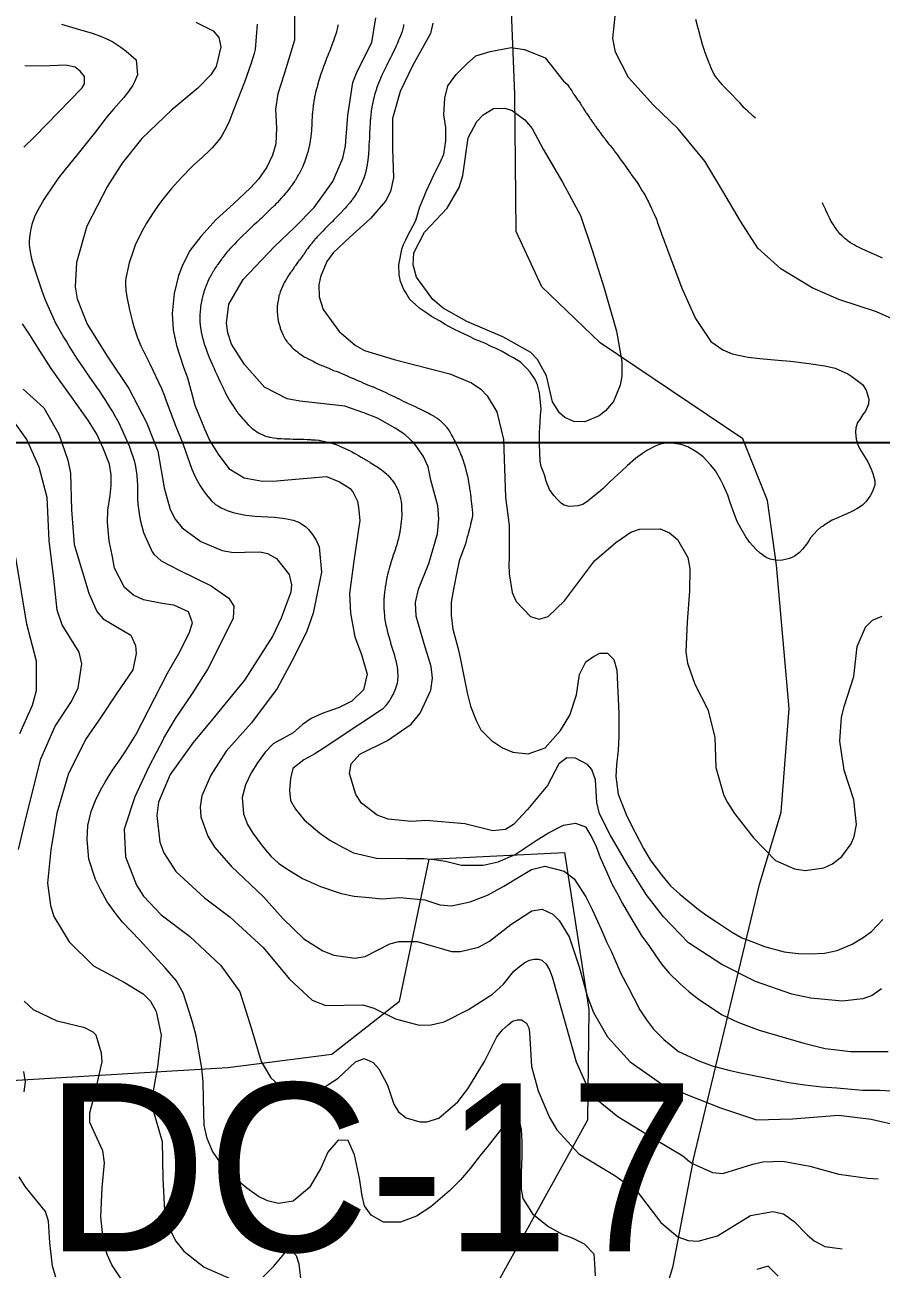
# Model space of a CAD drawing. Header units: metres. Extents: x 548946 to 557077, y 1838800 to 1845419.
# Drawn here: x 556392 to 556749, y 1840656 to 1841174 of the extents above; entities that cross this region are included whole.
import ezdxf
from ezdxf.enums import TextEntityAlignment as Align

# ---------------------------------------------------------------- set-up
doc = ezdxf.new("R2010")
doc.units = ezdxf.units.M
doc.header["$LTSCALE"] = 28
for name, color, linetype, lineweight in [('1', 7, 'Continuous', 13), ('10', 7, 'Continuous', 13), ('2', 7, 'Continuous', 13), ('44', 7, 'Continuous', 13), ('60', 7, 'Continuous', 25)]:
    doc.layers.add(name, color=color, linetype=linetype, lineweight=lineweight)
doc.layers.add('61', color=7, linetype='Continuous')

msp = doc.modelspace()

# ---------------------------------------------------------------- linework, layer by layer
at = {"layer": '1'}
for points in [[(556504.44, 1841178.69), (556504.44, 1841172.21), (556504.44, 1841167.45), (556499.97, 1841152.82), (556497.5, 1841145.08), (556496.54, 1841138.67), (556496.89, 1841130.75), (556496.63, 1841124.28), (556495.29, 1841119.63), (556492.89, 1841114.56), (556489.35, 1841109.62), (556486.06, 1841105.97), (556478.98, 1841099.3), (556471.74, 1841092.75), (556465.4, 1841085.75), (556461, 1841080), (556457.88, 1841073.99), (556456.11, 1841069.43), (556454.31, 1841061.92), (556453.45, 1841053.7), (556453.93, 1841046.91), (556455.35, 1841040.39), (556458.05, 1841031.67), (556459.8, 1841026.87), (556461.66, 1841020.27), (556462.98, 1841015.55), (556466.96, 1841005.6), (556469.14, 1841000.71), (556472.69, 1840995.04), (556477.1, 1840989.19), (556483.49, 1840985.29), (556491.08, 1840983.92), (556497.08, 1840984.02), (556501.63, 1840984.48), (556517.75, 1840985.77), (556523.09, 1840983.54), (556527.53, 1840980.87), (556528.86, 1840979.09), (556530.64, 1840975.52), (556531.09, 1840972.85), (556531.53, 1840967.5), (556531.09, 1840963.93), (556528.91, 1840949.53), (556527.34, 1840937.16), (556527.72, 1840928.96), (556529.47, 1840918.99), (556532.25, 1840911.67), (556534.6, 1840903.46), (556533.09, 1840896.97), (556528.26, 1840892.27), (556523.02, 1840889.62), (556515.94, 1840887.15), (556511.34, 1840885), (556507.75, 1840882.56), (556503.87, 1840879.11), (556495.51, 1840874.44), (556492.19, 1840871.06), (556489.01, 1840866.59), (556486.34, 1840862.46), (556483.94, 1840857.39), (556482.67, 1840852.19), (556483.15, 1840845.4), (556484.87, 1840840.88), (556487.03, 1840837.25), (556490.93, 1840832.04), (556494.58, 1840827.77), (556497.76, 1840824.84), (556501.15, 1840822.5)], [(556512.59, 1841097.75), (556520.38, 1841108.56), (556524.5, 1841118.35), (556525.66, 1841123.52), (556526.65, 1841136.09), (556528.75, 1841149.79), (556530.52, 1841154.36), (556536.59, 1841166.48), (556538.2, 1841176.72)], [(556785.85, 1841033.52), (556781.2, 1841033.48), (556771.56, 1841035.32), (556769.19, 1841036.62), (556759.82, 1841047), (556755.89, 1841050.12), (556746.64, 1841054.4), (556730.9, 1841059.55), (556719.89, 1841064.28), (556706.83, 1841072.26), (556697.22, 1841080.8), (556690.09, 1841092.14), (556682.63, 1841104.58), (556675.25, 1841117.13), (556664.03, 1841130.6), (556653.87, 1841140.4), (556643.48, 1841151.88), (556638.05, 1841162.46), (556636.94, 1841168.16), (556638.22, 1841181.48)], [(556407.48, 1841174.09), (556412.95, 1841172.44), (556420.19, 1841170.3), (556423.71, 1841169.05), (556427.09, 1841167.56), (556428.73, 1841166.7), (556432.12, 1841164.53), (556434.29, 1841162.9), (556438.44, 1841159.28), (556439.01, 1841153), (556437.87, 1841150.14), (556437.13, 1841148.74), (556435.37, 1841146.09), (556433.34, 1841143.61), (556429, 1841138.79), (556426.41, 1841135.67), (556421.51, 1841129.27), (556413.85, 1841119.59), (556408.99, 1841113.65), (556406.63, 1841110.63), (556404.35, 1841107.53), (556400.03, 1841101.16), (556396.76, 1841095.14), (556396.24, 1841093.92), (556395.1, 1841090.65), (556394.67, 1841088.97), (556394.2, 1841086.41), (556393.99, 1841083.83), (556393.99, 1841082.55), (556394.08, 1841081.2), (556394.48, 1841078.52)], [(556488.92, 1841174.1), (556488.07, 1841163.56), (556487.64, 1841161.9), (556486.42, 1841157.88), (556483.55, 1841149.97), (556479.06, 1841138.26), (556477.15, 1841133.53), (556476.1, 1841131.22), (556474.28, 1841127.91), (556473.55, 1841126.8), (556471.96, 1841124.66), (556470.19, 1841122.63), (556468.92, 1841121.34), (556466.18, 1841118.89), (556462.43, 1841115.38), (556461.3, 1841114.29), (556457.6, 1841110.53), (556455.8, 1841108.6), (556453.19, 1841105.63), (556449.63, 1841101.25), (556447.94, 1841098.99), (556445.51, 1841095.52), (556442.78, 1841091.2), (556441.51, 1841088.99), (556439.75, 1841085.6), (556438.15, 1841082.07), (556437.2, 1841079.67), (556435.53, 1841074.76), (556434.23, 1841068.34), (556434.11, 1841067.21), (556434.05, 1841065.87), (556434.17, 1841063.2), (556434.56, 1841060.53), (556435.73, 1841055.21), (556436.95, 1841050.16)], [(556463.35, 1841174.93), (556470.54, 1841171.32), (556472.88, 1841168.5)], [(556562.03, 1841174.51), (556560.97, 1841170.28), (556553.54, 1841156.71), (556548.38, 1841146.1), (556545.13, 1841134.77), (556545.13, 1841122.19), (556545.59, 1841110.13), (556544.4, 1841104.49), (556542.27, 1841100.39), (556535.98, 1841093.16), (556527.24, 1841085.3), (556520.55, 1841078.95), (556517.81, 1841075.24), (556515.19, 1841068.96), (556514.6, 1841065.6), (556514.73, 1841060.57), (556516.36, 1841055.31), (556522.93, 1841046.15), (556529.7, 1841040.46), (556533.48, 1841038.32), (556545.86, 1841034.52), (556569.07, 1841028.56), (556578.03, 1841024.83), (556581.95, 1841022.1), (556584.62, 1841019.34), (556588.6, 1841012.72), (556591.41, 1841001.27), (556592.27, 1840977.13), (556593.73, 1840965.42), (556593.71, 1840951.98), (556593.6, 1840949.2), (556593.75, 1840945.22), (556595.06, 1840937.46), (556596.7, 1840933.71), (556602.65, 1840927.5), (556606.25, 1840926.4), (556610.04, 1840927.49), (556616.77, 1840933.99), (556629.22, 1840950.69), (556638.11, 1840958.35), (556644.45, 1840962.57), (556647.95, 1840963.94), (556656.55, 1840964), (556660.54, 1840962.37), (556663.88, 1840959.63), (556668.1, 1840952.04), (556668.96, 1840947.44), (556668.82, 1840938.04), (556667.84, 1840925.33), (556667.31, 1840912.78), (556668.01, 1840908.15), (556671.1, 1840899.28), (556676.5, 1840888.76), (556679.35, 1840877.32), (556679.71, 1840864.6), (556683.14, 1840853.06), (556684.69, 1840850.02)], [(556549.84, 1841173.99), (556549.78, 1841173.67), (556549.72, 1841173.35), (556549.48, 1841172.22), (556549.18, 1841171.08), (556549.08, 1841170.76), (556548.97, 1841170.43), (556548.51, 1841169.24), (556548.01, 1841168.04), (556547.88, 1841167.71), (556547.74, 1841167.39), (556547.25, 1841166.21), (556546.75, 1841165.04), (556546.6, 1841164.71), (556546.44, 1841164.37), (556545.84, 1841163.15), (556545.23, 1841161.92), (556545.06, 1841161.59), (556544.89, 1841161.25), (556544.3, 1841160.05), (556543.72, 1841158.87), (556543.56, 1841158.55), (556543.4, 1841158.23), (556542.82, 1841157.08), (556542.25, 1841155.95), (556542.1, 1841155.64), (556541.95, 1841155.34), (556541.41, 1841154.25), (556540.91, 1841153.18), (556540.77, 1841152.88), (556540.64, 1841152.59), (556540.17, 1841151.54), (556539.72, 1841150.49), (556539.6, 1841150.19), (556539.48, 1841149.89), (556539.07, 1841148.79), (556538.68, 1841147.68), (556538.57, 1841147.36), (556538.47, 1841147.05), (556538.11, 1841145.91), (556537.77, 1841144.75), (556537.68, 1841144.42), (556537.59, 1841144.09), (556537.29, 1841142.87), (556537.02, 1841141.64), (556536.95, 1841141.31), (556536.88, 1841140.97), (556536.64, 1841139.75), (556536.42, 1841138.49), (556536.37, 1841138.12), (556536.32, 1841137.75), (556536.16, 1841136.36), (556536.02, 1841134.93), (556535.99, 1841134.53), (556535.96, 1841134.14), (556535.84, 1841132.73), (556535.75, 1841131.3), (556535.73, 1841130.9), (556535.71, 1841130.48), (556535.66, 1841128.96), (556535.61, 1841127.44), (556535.59, 1841127.03), (556535.57, 1841126.63), (556535.49, 1841125.23), (556535.41, 1841123.89), (556535.39, 1841123.52), (556535.37, 1841123.16), (556535.32, 1841121.86), (556535.27, 1841120.6), (556535.24, 1841120.26), (556535.21, 1841119.92), (556535.09, 1841118.7), (556534.93, 1841117.5), (556534.88, 1841117.16), (556534.84, 1841116.82), (556534.66, 1841115.58), (556534.43, 1841114.31), (556534.36, 1841113.94), (556534.27, 1841113.57), (556533.91, 1841112.19), (556533.48, 1841110.79), (556533.35, 1841110.41)], [(556683.66, 1841147.64), (556682.85, 1841148.48), (556682.62, 1841148.72), (556682.4, 1841148.97), (556681.59, 1841149.9), (556680.83, 1841150.83), (556680.62, 1841151.08), (556680.43, 1841151.33), (556679.75, 1841152.19), (556679.09, 1841153.21), (556678.9, 1841153.56), (556678.7, 1841153.94), (556677.97, 1841155.54), (556677.23, 1841157.32), (556677.03, 1841157.81), (556676.83, 1841158.3), (556676.12, 1841160.04), (556675.41, 1841161.94), (556675.22, 1841162.53), (556675.02, 1841163.15), (556674.29, 1841165.59), (556673.53, 1841168.3), (556673.31, 1841169.08), (556673.09, 1841169.88), (556672.25, 1841172.9), (556671.41, 1841176.01)], [(556472.88, 1841168.5), (556473.77, 1841164.71), (556471.75, 1841156.45), (556469.62, 1841153.03), (556464.22, 1841147.41), (556453.39, 1841138.39), (556440.85, 1841126.52), (556432.71, 1841116.22), (556426.58, 1841106.6), (556418.03, 1841089.95), (556413.6, 1841074.83), (556413.16, 1841064.74), (556413.92, 1841059.77), (556418.13, 1841049.15), (556426.65, 1841035.47), (556435.38, 1841022.37), (556442.84, 1841008.27), (556447.51, 1840996.31), (556450.22, 1840981.15), (556452.65, 1840972.12), (556454.75, 1840968.06), (556457.7, 1840964.44), (556465.35, 1840958.7), (556474.24, 1840954.95), (556478.95, 1840954.22), (556483.74, 1840954.33), (556490.08, 1840954.37), (556493.13, 1840953.72), (556496.9, 1840951.69), (556502.22, 1840945.06), (556503.13, 1840940.74), (556502.84, 1840937.69), (556500.33, 1840930.94), (556498.82, 1840926.8), (556495.44, 1840919.46), (556483.6, 1840901.03), (556470.39, 1840884.88), (556462.18, 1840875.11), (556452.63, 1840861.68), (556447.85, 1840850.27), (556447.06, 1840844.72), (556448.39, 1840833.56), (556450.06, 1840829.18), (556455.05, 1840821.29), (556466.98, 1840810.42), (556477.57, 1840802.32), (556491.41, 1840789.75), (556502.26, 1840776.5), (556511.78, 1840767.81), (556517.41, 1840765.64), (556532.91, 1840765.88), (556537.49, 1840764.49), (556546.42, 1840759.98), (556556.3, 1840757.35), (556561.3, 1840757.47), (556566.68, 1840758.83), (556576.82, 1840763.87), (556586.8, 1840770.31), (556591.36, 1840774.47), (556595.68, 1840779.85), (556598.05, 1840781.83), (556600.22, 1840783.42), (556602.2, 1840784.41), (556604.17, 1840784.8), (556605.95, 1840784.8), (556607.33, 1840784.41), (556609.11, 1840782.82), (556610.49, 1840780.45), (556611.68, 1840777.48), (556617.27, 1840757.35), (556621.67, 1840742.13), (556626.66, 1840730.9), (556630.14, 1840726.53), (556638.96, 1840719.31), (556654.38, 1840709.9), (556666.07, 1840702.97), (556668.85, 1840700.67), (556670.31, 1840699.72), (556678.41, 1840696.11), (556682.67, 1840695.64), (556695.21, 1840699.5), (556699.3, 1840700.45), (556707.62, 1840700.77), (556718.85, 1840698.73), (556730.92, 1840695.38), (556743.06, 1840693.65), (556747.35, 1840693.37)], [(556561.42, 1841052.44), (556559.43, 1841053.79), (556556.59, 1841055.8), (556554.76, 1841057.37), (556552.38, 1841059.53), (556550.75, 1841062.46), (556549.94, 1841063.59), (556548.53, 1841067.02), (556547.97, 1841069.8), (556547.79, 1841073.97), (556548.38, 1841076.72), (556549.03, 1841080.42), (556549.72, 1841082.42), (556550.81, 1841084.28), (556551.3, 1841085.58), (556554.89, 1841092.37), (556556.62, 1841098.04), (556558.03, 1841101.71), (556559.25, 1841104.4), (556561.13, 1841108.67), (556562.36, 1841111.36), (556564.3, 1841115.17), (556565.41, 1841117.53), (556566.58, 1841119.98), (556567.38, 1841125.53), (556567.38, 1841131.15), (556566.51, 1841136.33), (556566.95, 1841143.25), (556568.24, 1841148.44), (556571.69, 1841153.19), (556576, 1841157.52), (556579.88, 1841160.97), (556585.91, 1841162.7), (556594.53, 1841164.43), (556600.14, 1841163.57), (556608.76, 1841160.11), (556616.48, 1841150.26), (556616.94, 1841149.97), (556618.05, 1841148.94), (556618.75, 1841147.9), (556618.94, 1841147.62), (556619.12, 1841147.33), (556619.77, 1841146.29), (556620.43, 1841145.26), (556620.62, 1841144.98), (556620.81, 1841144.69), (556621.53, 1841143.67), (556622.25, 1841142.67), (556622.44, 1841142.4), (556622.62, 1841142.13), (556623.25, 1841141.17), (556623.86, 1841140.21), (556624.03, 1841139.94), (556624.21, 1841139.66), (556624.84, 1841138.66), (556625.5, 1841137.64), (556625.69, 1841137.36), (556625.88, 1841137.08), (556626.59, 1841136.06), (556627.32, 1841135.03), (556627.53, 1841134.73), (556627.73, 1841134.43), (556628.48, 1841133.32), (556629.23, 1841132.21), (556629.44, 1841131.91)], [(556696.23, 1841134.93), (556696.22, 1841134.94), (556695.34, 1841135.77), (556694.46, 1841136.62), (556694.21, 1841136.85), (556693.96, 1841137.08), (556693.04, 1841137.91), (556692.11, 1841138.78), (556691.85, 1841139.04), (556691.6, 1841139.3), (556690.67, 1841140.31), (556689.75, 1841141.34), (556689.5, 1841141.61), (556689.25, 1841141.88), (556688.36, 1841142.79), (556687.45, 1841143.71), (556687.2, 1841143.98), (556686.93, 1841144.25), (556685.96, 1841145.27), (556685.01, 1841146.27), (556684.76, 1841146.53), (556684.51, 1841146.79), (556683.66, 1841147.64)], [(556629.44, 1841131.91), (556629.65, 1841131.61), (556630.41, 1841130.58), (556631.17, 1841129.57), (556631.39, 1841129.29), (556631.61, 1841129), (556632.39, 1841127.95), (556633.18, 1841126.9), (556633.4, 1841126.61), (556633.61, 1841126.33), (556634.38, 1841125.33), (556635.16, 1841124.33), (556635.39, 1841124.05), (556635.61, 1841123.77), (556636.45, 1841122.74), (556637.31, 1841121.65), (556637.55, 1841121.34), (556637.79, 1841121.01), (556638.64, 1841119.8), (556639.52, 1841118.56), (556639.77, 1841118.21), (556640.02, 1841117.87), (556640.96, 1841116.64), (556641.91, 1841115.37), (556642.18, 1841115.01), (556642.44, 1841114.64), (556643.39, 1841113.24), (556644.34, 1841111.84), (556644.6, 1841111.47), (556644.86, 1841111.1), (556645.8, 1841109.85), (556646.73, 1841108.58), (556646.98, 1841108.21), (556647.24, 1841107.83), (556648.15, 1841106.39), (556649.03, 1841104.91), (556649.27, 1841104.51), (556649.51, 1841104.12), (556650.35, 1841102.72), (556651.15, 1841101.3), (556651.37, 1841100.89), (556651.58, 1841100.47), (556652.32, 1841098.89), (556653.04, 1841097.31), (556653.23, 1841096.88), (556653.43, 1841096.46), (556654.11, 1841094.99), (556654.89, 1841093.17), (556655.15, 1841092.52), (556655.42, 1841091.81), (556656.52, 1841088.74), (556657.73, 1841085.31), (556658.07, 1841084.37), (556658.41, 1841083.45), (556659.66, 1841080.15), (556665.66, 1841064.14), (556671.26, 1841051.61), (556677.7, 1841041.96)], [(556533.35, 1841110.41), (556533.22, 1841110.03), (556532.7, 1841108.68), (556532.14, 1841107.35), (556531.97, 1841106.99), (556531.79, 1841106.63), (556531.13, 1841105.33), (556530.44, 1841104.08), (556530.24, 1841103.76), (556530.04, 1841103.44), (556529.32, 1841102.34), (556528.59, 1841101.31), (556528.38, 1841101.04), (556528.18, 1841100.76), (556527.42, 1841099.79), (556526.65, 1841098.85), (556526.44, 1841098.6), (556526.23, 1841098.35), (556525.45, 1841097.48), (556524.65, 1841096.61), (556524.42, 1841096.37), (556524.19, 1841096.12), (556523.3, 1841095.21), (556522.39, 1841094.28), (556522.14, 1841094.02), (556521.88, 1841093.76), (556520.96, 1841092.82), (556520.02, 1841091.87), (556519.76, 1841091.61), (556519.49, 1841091.35), (556518.52, 1841090.4), (556517.56, 1841089.46), (556517.3, 1841089.2), (556517.05, 1841088.94), (556516.16, 1841088), (556515.31, 1841087.09), (556515.07, 1841086.85), (556514.84, 1841086.6), (556514.03, 1841085.76), (556513.25, 1841084.92), (556513.05, 1841084.69), (556512.85, 1841084.45), (556512.16, 1841083.59), (556511.49, 1841082.73), (556511.3, 1841082.5), (556511.11, 1841082.26), (556510.43, 1841081.43), (556509.76, 1841080.58), (556509.59, 1841080.34), (556509.42, 1841080.1), (556508.83, 1841079.19), (556508.23, 1841078.26), (556508.05, 1841078.01), (556507.87, 1841077.75), (556507.16, 1841076.84), (556506.45, 1841075.92), (556506.26, 1841075.67), (556506.07, 1841075.41), (556505.44, 1841074.49), (556504.82, 1841073.58), (556504.64, 1841073.32), (556504.46, 1841073.07), (556503.79, 1841072.16), (556503.13, 1841071.26), (556502.96, 1841071.01), (556502.79, 1841070.76), (556502.21, 1841069.9), (556501.65, 1841069.02), (556501.5, 1841068.77), (556501.35, 1841068.52), (556500.81, 1841067.6), (556500.29, 1841066.65), (556500.15, 1841066.39), (556500.02, 1841066.13), (556499.56, 1841065.18), (556499.13, 1841064.21), (556499.01, 1841063.94), (556498.9, 1841063.67), (556498.5, 1841062.67), (556498.13, 1841061.62), (556498.04, 1841061.31), (556497.95, 1841061), (556497.68, 1841059.81), (556497.46, 1841058.57), (556497.41, 1841058.22), (556497.36, 1841057.87), (556497.23, 1841056.57), (556497.18, 1841055.21), (556497.18, 1841054.82), (556497.2, 1841054.43), (556497.31, 1841052.95), (556497.52, 1841051.45), (556497.59, 1841051.05), (556497.67, 1841050.65), (556497.99, 1841049.24), (556498.37, 1841047.89), (556498.49, 1841047.53), (556498.61, 1841047.16), (556499.08, 1841045.88), (556499.62, 1841044.68), (556499.78, 1841044.36)], [(556743.38, 1841079.3), (556742.4, 1841079.76), (556742.12, 1841079.89), (556741.84, 1841080.02), (556740.8, 1841080.49), (556739.76, 1841080.97), (556739.48, 1841081.11), (556739.21, 1841081.24), (556738.25, 1841081.73), (556737.31, 1841082.24), (556737.04, 1841082.39), (556736.78, 1841082.54), (556735.8, 1841083.13), (556734.86, 1841083.76), (556734.61, 1841083.94), (556734.37, 1841084.12), (556733.57, 1841084.8), (556732.8, 1841085.52), (556732.59, 1841085.73), (556732.37, 1841085.94), (556731.59, 1841086.72), (556730.83, 1841087.56), (556730.64, 1841087.8), (556730.45, 1841088.05), (556729.82, 1841088.97), (556729.22, 1841089.92), (556729.05, 1841090.18), (556728.87, 1841090.44), (556728.23, 1841091.39), (556727.55, 1841092.5), (556727.36, 1841092.87), (556727.16, 1841093.26), (556726.41, 1841094.88), (556725.62, 1841096.64), (556725.39, 1841097.12), (556725.17, 1841097.59), (556724.33, 1841099.3), (556724.14, 1841099.69)], [(556748.73, 1840772.55), (556744.84, 1840769.75), (556740.93, 1840768.29), (556732.42, 1840767.4), (556719.25, 1840768.59), (556711.46, 1840770.29), (556696.32, 1840775.52), (556682.24, 1840782.6), (556668.46, 1840791.67), (556657.94, 1840802.44), (556650.83, 1840811.84), (556642.68, 1840824.73), (556635.79, 1840836.67), (556631.41, 1840845.37), (556630.24, 1840850.05), (556629.75, 1840859.51), (556628.12, 1840863.82), (556626.29, 1840865.85), (556621.41, 1840868.55), (556617.78, 1840868.72), (556614.46, 1840866.22), (556609.73, 1840857.12), (556601.41, 1840847.21), (556595.55, 1840840.87), (556592.24, 1840838.81), (556587.01, 1840838.32), (556575.36, 1840841.23), (556559.11, 1840842.57), (556553.15, 1840842.2), (556543.38, 1840843.18), (556538.83, 1840844.77), (556532.31, 1840849.8), (556529.87, 1840853.37), (556527.36, 1840862.13), (556528.03, 1840866.12), (556531.57, 1840870.26), (556543.15, 1840875.94), (556553.01, 1840882.76), (556556.74, 1840887.25), (556561.12, 1840896.79), (556561.79, 1840901.9), (556561.3, 1840906.67), (556558.36, 1840916.12), (556555.05, 1840927.68), (556554.81, 1840933.4), (556555.97, 1840938.84), (556560.34, 1840949.64), (556563.91, 1840961.95), (556564.44, 1840968.22), (556564.06, 1840973.64), (556561.19, 1840984.28), (556560.1, 1840989.82), (556558.06, 1840994.14), (556554.2, 1840999.61), (556550.34, 1841003.25), (556546.25, 1841005.98), (556538.98, 1841010.08), (556533.31, 1841012.36), (556525.36, 1841015.09), (556506.66, 1841017.15), (556501.37, 1841018.15), (556491.9, 1841023.02), (556483.53, 1841032.39), (556478.25, 1841040.93), (556476.61, 1841045.59), (556476.07, 1841049.57), (556477.12, 1841057.54), (556483.02, 1841067.83), (556496.01, 1841081.57), (556504.47, 1841089.4), (556512.59, 1841097.75)], [(556394.48, 1841078.52), (556395.1, 1841075.86), (556396.71, 1841070.61), (556399.22, 1841063.07), (556400.65, 1841059.36), (556405.11, 1841049.38), (556405.73, 1841048.28), (556407.42, 1841045.32), (556408.28, 1841043.85), (556409.58, 1841041.66), (556410.91, 1841039.48), (556411.58, 1841038.39), (556412.28, 1841037.28), (556413.71, 1841035.06), (556415.17, 1841032.85), (556416.15, 1841031.39), (556418.14, 1841028.49), (556419.78, 1841026.14), (556421.97, 1841023.01), (556423.06, 1841021.44), (556424.67, 1841019.07), (556425.46, 1841017.87), (556426.14, 1841016.81), (556427.47, 1841014.69), (556428.78, 1841012.54), (556429.63, 1841011.09), (556430.19, 1841010.12), (556431.3, 1841008.18), (556435.57, 1840998.51), (556436.02, 1840997.32), (556437.6, 1840992.43), (556438.21, 1840989.94), (556438.83, 1840986.15), (556439.05, 1840982.22), (556439.11, 1840976.95), (556439.23, 1840974.33), (556439.72, 1840970.37), (556440.22, 1840967.75), (556441.53, 1840962.55), (556445.12, 1840954.39), (556445.81, 1840953.48), (556448.86, 1840950.69), (556456.37, 1840946.78), (556469.69, 1840940.34), (556477.04, 1840935.13), (556479.09, 1840931.88), (556478.93, 1840926.86), (556473.42, 1840915.92), (556468.37, 1840905.75), (556461.76, 1840895.4), (556454.8, 1840885.11), (556449.94, 1840876.82), (556449.69, 1840876.36), (556443.94, 1840865.15), (556437.91, 1840852.45), (556433.53, 1840839), (556434.09, 1840827.46), (556438.6, 1840815.61), (556441.54, 1840811.11), (556448.91, 1840803.27), (556460.71, 1840794.48), (556473.8, 1840782.23), (556481.7, 1840771.25), (556486.33, 1840756.34), (556490.58, 1840742.21), (556494.61, 1840735.46), (556497.43, 1840732.77), (556501.56, 1840730.53), (556504.63, 1840729.65), (556510.89, 1840729.38), (556515.03, 1840730.4), (556522.56, 1840735.27), (556529.81, 1840742.18), (556533.35, 1840743.55), (556537.14, 1840741.82), (556539.47, 1840739.22), (556543.09, 1840732.4), (556545.7, 1840724.44), (556547.64, 1840721.25), (556550.95, 1840718.75), (556556.61, 1840717.08), (556559.53, 1840717.09), (556564.42, 1840718.64), (556572.4, 1840725.51), (556576.57, 1840730.88), (556583.47, 1840742.23), (556588.57, 1840752.52), (556590.94, 1840755.49), (556593.31, 1840757.47), (556595.09, 1840759.06), (556597.26, 1840759.65), (556598.84, 1840759.65), (556601.01, 1840758.26), (556602, 1840756.28), (556602.2, 1840754.3), (556603.11, 1840740.19), (556605.78, 1840730.08), (556610.48, 1840718.98), (556613.55, 1840713.77), (556622.7, 1840703.79), (556637.75, 1840694.74)], [(556749.12, 1841076.68), (556748.24, 1841077.11), (556747.35, 1841077.54), (556747.09, 1841077.66), (556746.84, 1841077.78), (556745.87, 1841078.2), (556744.88, 1841078.62), (556744.61, 1841078.74), (556744.34, 1841078.86), (556743.38, 1841079.3)], [(556687.53, 1840970.01), (556685.74, 1840974.91), (556684.76, 1840978.02), (556682.98, 1840982.07), (556681.7, 1840984.57), (556679.7, 1840988.11), (556677.67, 1840990.51), (556674.44, 1840993.99), (556671.9, 1840995.94), (556668.07, 1840998.19), (556665.39, 1840999.07), (556661.49, 1840999.7), (556658.93, 1840999.65), (556656.6, 1840999.24), (556654.51, 1840998.49), (556651.31, 1840996.73), (556649.29, 1840995.42), (556646.34, 1840993.31), (556642.83, 1840990.27), (556640.57, 1840987.97), (556637.49, 1840985.28), (556635.55, 1840983.4), (556632.94, 1840980.86), (556630.97, 1840979.17), (556628.3, 1840977.01), (556626.58, 1840975.63), (556624.4, 1840974.11), (556622.37, 1840973.65), (556620.68, 1840973.42), (556618.78, 1840973.36), (556616.62, 1840973.84), (556615.48, 1840974.54), (556613.71, 1840976.4), (556612.28, 1840977.83), (556610.52, 1840980.36), (556609.19, 1840983.9), (556608.47, 1840986.47), (556607.14, 1840990.01), (556606.66, 1840992.23), (556606.45, 1840995.92), (556606.43, 1840998.97), (556606.4, 1841004.2), (556606.53, 1841006.13), (556606.74, 1841011.01), (556607.01, 1841014), (556606.67, 1841017.96), (556606.32, 1841020.58), (556605.5, 1841023.9), (556604.54, 1841026.15), (556602.51, 1841029.22), (556600.95, 1841030.92), (556598.44, 1841033.35), (556595.62, 1841035.16), (556593.58, 1841036.23), (556590.79, 1841037.86), (556588.56, 1841038.89), (556586.32, 1841039.93), (556583.66, 1841041.29), (556579.65, 1841042.85), (556576.99, 1841044.22), (556573.13, 1841045.99), (556570.69, 1841047.19), (556567.1, 1841049.1), (556564.71, 1841050.59), (556561.42, 1841052.44)], [(556436.95, 1841050.16), (556437.64, 1841047.67), (556438.85, 1841044.01), (556440.46, 1841040.2), (556444.16, 1841032.75), (556448.98, 1841022.44), (556450.27, 1841019.37), (556450.64, 1841018.36), (556455.08, 1841006.63), (556457.89, 1840999.55), (556459.22, 1840995.98), (556461.72, 1840988.83), (556463.2, 1840985.38), (556465.09, 1840981.96), (556466.54, 1840979.78), (556467.59, 1840978.36), (556469.83, 1840975.61), (556471.59, 1840974.19), (556472.77, 1840973.43), (556473.93, 1840972.78), (556476.36, 1840971.67), (556478.91, 1840970.8), (556480.64, 1840970.34), (556484.16, 1840969.68), (556488.07, 1840969.27), (556496, 1840968.81), (556499.52, 1840968.46), (556501.26, 1840968.19), (556503.79, 1840967.6), (556506.15, 1840966.72), (556507.25, 1840966.16), (556508.33, 1840965.46), (556509.01, 1840964.94), (556510.27, 1840963.77), (556511.95, 1840961.68), (556512.93, 1840960.09), (556513.53, 1840958.95), (556514.61, 1840956.46), (556515.59, 1840946.02), (556515.4, 1840944.56), (556512.18, 1840928.91), (556509.52, 1840921.41), (556504.22, 1840910.69), (556497.19, 1840897.58), (556486.51, 1840883.31), (556475.92, 1840871.42), (556469.56, 1840861.49), (556465.88, 1840852.86), (556465.15, 1840848.33), (556465.45, 1840844.13), (556468.32, 1840836.03), (556471.12, 1840831.53), (556478.08, 1840823.63), (556491.51, 1840810.87), (556499.57, 1840801.74), (556508.22, 1840793.39), (556516.25, 1840788.3), (556520.74, 1840786.52), (556529.55, 1840785.21), (556533.8, 1840785.96), (556544.13, 1840791.23), (556547.79, 1840792.26), (556555.41, 1840792.17), (556569.69, 1840788.03), (556573.52, 1840788), (556580.97, 1840789.91), (556585.63, 1840792.42), (556594.38, 1840799.23), (556603.13, 1840805.03), (556607.5, 1840805.72), (556611.91, 1840803.63), (556614.52, 1840800.97), (556618.67, 1840794.21), (556622.86, 1840781.62), (556626.26, 1840769.64), (556628.86, 1840762.71), (556634.68, 1840752.58), (556644.17, 1840742.1), (556657.13, 1840732.92), (556667.94, 1840728.35), (556681.65, 1840723.04), (556696.72, 1840717.91), (556711.64, 1840718.38), (556730.87, 1840719.87), (556744.37, 1840718.22), (556756.55, 1840715.45)], [(556499.78, 1841044.36), (556499.95, 1841044.05), (556500.58, 1841042.98), (556501.27, 1841042), (556501.47, 1841041.74), (556501.67, 1841041.48), (556502.4, 1841040.58), (556503.21, 1841039.73), (556503.45, 1841039.5), (556503.69, 1841039.27), (556504.65, 1841038.45), (556505.67, 1841037.65), (556505.96, 1841037.43), (556506.24, 1841037.21), (556507.31, 1841036.43), (556508.42, 1841035.68), (556508.74, 1841035.49), (556509.07, 1841035.31), (556510.31, 1841034.68), (556511.55, 1841034.09), (556511.88, 1841033.92), (556512.2, 1841033.76), (556513.32, 1841033.14), (556514.42, 1841032.56), (556514.73, 1841032.42), (556515.04, 1841032.29), (556516.2, 1841031.88), (556517.34, 1841031.49), (556517.64, 1841031.37), (556517.94, 1841031.24), (556518.99, 1841030.73), (556520.03, 1841030.23), (556520.33, 1841030.1), (556520.63, 1841029.98), (556521.74, 1841029.59), (556522.88, 1841029.2), (556523.19, 1841029.08), (556523.5, 1841028.95), (556524.62, 1841028.45), (556525.74, 1841027.92), (556526.05, 1841027.78), (556526.36, 1841027.64), (556527.48, 1841027.16), (556528.61, 1841026.69), (556528.93, 1841026.56), (556529.24, 1841026.42), (556530.38, 1841025.93), (556531.51, 1841025.43), (556531.81, 1841025.29), (556532.12, 1841025.16), (556533.19, 1841024.68), (556534.25, 1841024.23), (556534.55, 1841024.11), (556534.84, 1841023.99), (556535.92, 1841023.59), (556536.99, 1841023.18), (556537.28, 1841023.06), (556537.57, 1841022.94), (556538.6, 1841022.46), (556539.62, 1841021.98), (556539.9, 1841021.86), (556540.18, 1841021.73), (556541.18, 1841021.32), (556542.18, 1841020.9), (556542.46, 1841020.77), (556542.73, 1841020.64), (556543.73, 1841020.14), (556544.7, 1841019.63), (556544.97, 1841019.49), (556545.24, 1841019.36), (556546.18, 1841018.92), (556547.12, 1841018.47), (556547.38, 1841018.34), (556547.65, 1841018.21), (556548.62, 1841017.71), (556549.66, 1841017.19), (556549.96, 1841017.05), (556550.27, 1841016.9), (556551.47, 1841016.36), (556552.7, 1841015.8), (556553.04, 1841015.64), (556553.38, 1841015.48), (556554.6, 1841014.9), (556555.86, 1841014.3), (556556.23, 1841014.12), (556556.6, 1841013.95), (556558.01, 1841013.28), (556559.39, 1841012.61), (556559.74, 1841012.43), (556560.08, 1841012.25), (556561.2, 1841011.62), (556562.22, 1841011.01), (556562.49, 1841010.84), (556562.76, 1841010.67), (556563.72, 1841010.06), (556564.58, 1841009.46), (556564.8, 1841009.3), (556565, 1841009.14), (556565.64, 1841008.57), (556566.18, 1841008.02), (556566.33, 1841007.88)], [(556677.7, 1841041.96), (556682.63, 1841038.52), (556686.57, 1841036.85), (556693.23, 1841035.45), (556698.06, 1841034.94), (556705.78, 1841034.25), (556710.79, 1841033.78), (556718.45, 1841032.79), (556725.15, 1841031.87), (556729.46, 1841030.92), (556734.73, 1841028.57), (556736.4, 1841027.46), (556740.75, 1841024.13), (556742.41, 1841021.68), (556743.47, 1841018.01), (556743.37, 1841015.9), (556742.03, 1841013.06), (556740.89, 1841011.57), (556739.64, 1841009.5), (556738.75, 1841008.34), (556738.01, 1841006.05), (556737.96, 1841004.23), (556738.25, 1841001.31), (556738.79, 1840999.39), (556739.63, 1840997.4), (556741.68, 1840994.15), (556743.02, 1840991.94), (556744.48, 1840988.8), (556745.11, 1840986.98), (556745.99, 1840983.96), (556745.94, 1840982.14), (556744.9, 1840979.24), (556744.05, 1840977.7), (556742.19, 1840975.26), (556740.76, 1840973.83), (556738.47, 1840972.38), (556736.7, 1840971.39), (556734.28, 1840970.21), (556732.57, 1840969.5), (556730.77, 1840968.69), (556728.25, 1840967.6), (556726.82, 1840966.84), (556725.24, 1840965.86), (556724.38, 1840965.18), (556723.49, 1840964.68), (556722.03, 1840963.44), (556720.63, 1840961.82), (556719.22, 1840960.21), (556718.52, 1840959.07), (556717.65, 1840957.71), (556715.84, 1840955.57), (556714.6, 1840954.16), (556712.44, 1840952.45), (556710.46, 1840951.61), (556707.49, 1840951.03), (556705.32, 1840950.84), (556702.39, 1840951.4), (556700.77, 1840952.14), (556698.25, 1840953.9), (556696.52, 1840955.38), (556693.83, 1840958.46), (556692.2, 1840960.72), (556690.2, 1840964.26), (556688.6, 1840967), (556687.53, 1840970.01)], [(556391.5, 1841022.17), (556400.09, 1841014.36), (556406.29, 1841003.43), (556410.03, 1840992.66), (556411.11, 1840987.14), (556411.59, 1840971.96), (556412.66, 1840957.55), (556418.85, 1840937.25), (556422.17, 1840929.57), (556424.75, 1840926.56), (556436.29, 1840919.7), (556438.24, 1840915.48), (556438.55, 1840912.12), (556437.18, 1840905.35), (556430.16, 1840895.24), (556423.87, 1840885.74), (556417.42, 1840876.35), (556410.23, 1840861.79), (556405.52, 1840845.63), (556402.93, 1840830.32), (556401.54, 1840816.57), (556402.78, 1840807.22), (556404.23, 1840802.66), (556410.67, 1840792.04), (556420.81, 1840782.05), (556433.92, 1840774.98), (556441.43, 1840770.42), (556444.43, 1840767.42), (556446.87, 1840763.14), (556448.84, 1840753.18), (556447.38, 1840739.98), (556445.23, 1840728.46), (556445.32, 1840722.78), (556449.34, 1840708.96), (556449.62, 1840693.55), (556450.27, 1840680.21), (556452.87, 1840671.42), (556455.05, 1840667.41), (556458.38, 1840663.25), (556466.83, 1840656.67), (556477.96, 1840651.85)], [(556389.48, 1840830.49), (556392.51, 1840843.49), (556398.81, 1840868.3), (556404.82, 1840881.85), (556411.56, 1840892.18), (556414.3, 1840897.76), (556415.88, 1840907.82), (556414.84, 1840912.66), (556407.74, 1840924.02), (556405.64, 1840930.09), (556404.2, 1840943.28), (556402.24, 1840959.11), (556401.4, 1840977.04), (556398.19, 1840989.62), (556393.01, 1841001.25), (556384.27, 1841013.38)], [(556566.33, 1841007.88), (556566.47, 1841007.73), (556566.94, 1841007.21), (556567.4, 1841006.69), (556567.52, 1841006.54), (556567.64, 1841006.39), (556568.08, 1841005.83), (556568.49, 1841005.26), (556568.59, 1841005.11), (556568.69, 1841004.95), (556569.03, 1841004.4), (556569.36, 1841003.81), (556569.46, 1841003.63), (556569.56, 1841003.45), (556569.94, 1841002.76), (556570.33, 1841002.03), (556570.44, 1841001.83), (556570.54, 1841001.63), (556570.9, 1841000.92), (556571.26, 1841000.18), (556571.37, 1840999.96), (556571.47, 1840999.75), (556571.88, 1840998.93), (556572.29, 1840998.1), (556572.4, 1840997.88), (556572.5, 1840997.66), (556572.85, 1840996.88), (556573.18, 1840996.1), (556573.27, 1840995.89), (556573.36, 1840995.67), (556573.69, 1840994.87), (556574.01, 1840994.06), (556574.1, 1840993.84), (556574.18, 1840993.61), (556574.46, 1840992.81), (556574.72, 1840991.99), (556574.79, 1840991.77), (556574.87, 1840991.54), (556575.13, 1840990.69), (556575.39, 1840989.82), (556575.46, 1840989.57), (556575.53, 1840989.32), (556575.78, 1840988.4), (556576.02, 1840987.46), (556576.09, 1840987.2), (556576.15, 1840986.94), (556576.37, 1840986.02), (556576.58, 1840985.09), (556576.63, 1840984.83), (556576.68, 1840984.57), (556576.86, 1840983.63), (556577.02, 1840982.65), (556577.07, 1840982.37), (556577.11, 1840982.08), (556577.28, 1840981.03), (556577.43, 1840979.96), (556577.47, 1840979.67), (556577.51, 1840979.38), (556577.64, 1840978.34), (556577.76, 1840977.3), (556577.79, 1840977), (556577.83, 1840976.69), (556577.97, 1840975.57), (556578.1, 1840974.48), (556578.14, 1840974.2), (556578.17, 1840973.93), (556578.27, 1840973.04), (556578.36, 1840972.23), (556578.39, 1840972), (556578.42, 1840971.78), (556578.52, 1840970.99), (556578.53, 1840970.08), (556578.5, 1840969.77), (556578.46, 1840969.45), (556578.19, 1840968.1), (556577.83, 1840966.57), (556577.72, 1840966.12), (556577.61, 1840965.67), (556577.22, 1840963.98), (556576.7, 1840961.97), (556576.53, 1840961.32), (556576.33, 1840960.62), (556575.51, 1840957.77), (556572.89, 1840950.68), (556571.98, 1840945.94), (556570.54, 1840938.9), (556569.58, 1840933.47), (556569.6, 1840928.02), (556570.37, 1840922.25), (556572.37, 1840914.55), (556573.35, 1840910.35), (556576.26, 1840895.78), (556577.69, 1840890.24), (556580.02, 1840884.26), (556581.94, 1840880.32), (556586.45, 1840875.89), (556591.04, 1840872.86), (556595.33, 1840871.06), (556601.71, 1840870.36), (556608.79, 1840872.84), (556615.1, 1840880.11)], [(556390.09, 1840878.83), (556395.33, 1840890.58), (556396.99, 1840896.71), (556396.99, 1840908.91), (556392.93, 1840924.36), (556388.47, 1840952.01)], [(556684.69, 1840850.02), (556687.48, 1840845.53), (556695.39, 1840835.44), (556704.65, 1840826), (556712.57, 1840822.44), (556716.92, 1840821.81), (556724.69, 1840822.91), (556728.27, 1840824.56), (556732.17, 1840827.59), (556736.07, 1840832.92), (556737.33, 1840835.96), (556738.29, 1840840.97), (556737.22, 1840851.18), (556733.2, 1840863.51), (556731.32, 1840875.55), (556732.12, 1840885.59), (556733.33, 1840890.49), (556737.17, 1840902.52), (556738.65, 1840915.01), (556742.02, 1840923.03), (556745.01, 1840925.95), (556749.03, 1840927.68)], [(556615.1, 1840880.11), (556619, 1840886.5), (556621.79, 1840894.97), (556623.07, 1840903.33), (556625.73, 1840908.67), (556628.84, 1840910.9), (556631.51, 1840912.24), (556634.62, 1840912.24), (556637.29, 1840909.56), (556638.62, 1840905.11), (556639.46, 1840887.12), (556639.45, 1840877.75), (556639.12, 1840871.83), (556638.39, 1840865.73), (556638.19, 1840860.95), (556639.17, 1840853.53), (556642.76, 1840844.37), (556645.99, 1840837.94), (556649.72, 1840830.89), (556652.77, 1840825.85), (556657.18, 1840820), (556660.85, 1840815.46), (556664.82, 1840811.93), (556668.74, 1840808.68), (556672.51, 1840805.55), (556676.06, 1840803.08), (556680.49, 1840800.17), (556686.33, 1840796.2), (556690.58, 1840793.69), (556695.42, 1840791.95), (556699.99, 1840790.18), (556708.15, 1840787.96), (556713.99, 1840787.2), (556719.05, 1840787.03), (556725.01, 1840787.4), (556730.32, 1840788.53), (556736.54, 1840791.17), (556741.08, 1840793.87), (556744.52, 1840796.43), (556749.31, 1840801.4)], [(556501.15, 1840822.5), (556507.69, 1840818.47), (556515.26, 1840815.14), (556523.89, 1840812.24), (556529.21, 1840811.13), (556535.44, 1840810.55), (556540.96, 1840810.03), (556548.29, 1840810.58), (556558.63, 1840809.58), (556564.92, 1840807.48), (556569.73, 1840807), (556577.47, 1840808.72), (556584.79, 1840811.51), (556591.56, 1840815.21), (556598.94, 1840819.68), (556603.08, 1840822.19), (556608.62, 1840823.62), (556616.59, 1840821.46), (556620.79, 1840818.25), (556625.69, 1840810.79), (556628.35, 1840805.55), (556631.91, 1840797.64), (556634.36, 1840791.82), (556636.28, 1840787.88), (556640.27, 1840778.9), (556643.27, 1840773.15), (556645.69, 1840768.58), (556648.15, 1840763.74), (556650.93, 1840759.63), (556653.83, 1840755.69), (556658.18, 1840751.37), (556664.28, 1840746.45), (556672.63, 1840742.53), (556678.21, 1840740.47), (556685.17, 1840738.6), (556690.06, 1840737.57), (556710.16, 1840733.47), (556716.83, 1840732.58), (556723.94, 1840731.69), (556730.16, 1840731.25), (556740.83, 1840730.35), (556747.94, 1840730.35), (556755.5, 1840729.91)], [(556433.61, 1840649.74), (556428.34, 1840657.65), (556426.4, 1840661.93), (556424.93, 1840666.99), (556423.77, 1840677.53), (556424.4, 1840689.64), (556425.38, 1840700.07), (556424.59, 1840705.06), (556419.28, 1840716.86), (556419.2, 1840720.95), (556421.5, 1840729.41), (556424.29, 1840742.09), (556424.04, 1840745.77), (556421.92, 1840753.17), (556420.6, 1840754.49), (556417.1, 1840756.24), (556405.67, 1840759.06), (556395.72, 1840763.72), (556391.83, 1840767.44)], [(556391.94, 1840729.58), (556392.41, 1840733.79), (556391.77, 1840738.09)], [(556405.12, 1840652.53), (556403.68, 1840657.1), (556402.52, 1840666.88), (556402, 1840675.79), (556400.81, 1840679.8), (556392.28, 1840690.28), (556389.85, 1840694.28)], [(556637.75, 1840694.74), (556647.02, 1840688.14), (556656.86, 1840675.17), (556663.98, 1840669.3), (556668.2, 1840667.75), (556672.36, 1840667.45), (556680.53, 1840669.64), (556694.23, 1840678.17), (556703.49, 1840679.87), (556707.87, 1840678.85), (556712.39, 1840675.68), (556717.76, 1840670.04), (556720.68, 1840667.55), (556725.12, 1840665.3), (556732.39, 1840664.27)], [(556491.42, 1840652.66), (556495.84, 1840657.04), (556500.66, 1840662.85), (556502.67, 1840663.8), (556505.06, 1840661.43), (556506.25, 1840658.03), (556507.23, 1840649.44)]]:
    msp.add_lwpolyline(points, dxfattribs=at)
at = {"layer": '10'}
msp.add_lwpolyline([(556354.02, 1840732.42), (556476.67, 1840739.74), (556519.99, 1840745.38), (556548.12, 1840767.33), (556560.5, 1840826.43), (556616.76, 1840829.25), (556626.89, 1840763.95), (556626.33, 1840717.79), (556556.63, 1840591.86)], dxfattribs=at)
at = {"layer": '2'}
for points in [[(556522.52, 1841173.85), (556522.47, 1841173.56), (556522.43, 1841173.27), (556522.21, 1841172.18), (556521.94, 1841171.06), (556521.85, 1841170.75), (556521.76, 1841170.43), (556521.37, 1841169.29), (556520.95, 1841168.12), (556520.83, 1841167.79), (556520.71, 1841167.46), (556520.27, 1841166.21), (556519.81, 1841164.96), (556519.68, 1841164.61), (556519.55, 1841164.27), (556519.07, 1841163.06), (556518.57, 1841161.83), (556518.44, 1841161.48), (556518.3, 1841161.13), (556517.79, 1841159.82), (556517.29, 1841158.5), (556517.16, 1841158.13), (556517.02, 1841157.77), (556516.54, 1841156.48), (556516.06, 1841155.16), (556515.93, 1841154.78), (556515.79, 1841154.4), (556515.28, 1841152.96), (556514.79, 1841151.51), (556514.67, 1841151.11), (556514.55, 1841150.71), (556514.15, 1841149.31), (556513.77, 1841147.91), (556513.67, 1841147.52), (556513.57, 1841147.12), (556513.19, 1841145.7), (556512.85, 1841144.28), (556512.77, 1841143.89), (556512.7, 1841143.51), (556512.48, 1841142.14), (556512.29, 1841140.8), (556512.24, 1841140.42), (556512.2, 1841140.05), (556512.02, 1841138.71), (556511.88, 1841137.37), (556511.84, 1841137), (556511.81, 1841136.63), (556511.74, 1841135.31), (556511.67, 1841133.99), (556511.65, 1841133.62), (556511.63, 1841133.26), (556511.56, 1841131.94), (556511.48, 1841130.62), (556511.45, 1841130.26), (556511.43, 1841129.9), (556511.33, 1841128.62), (556511.21, 1841127.33), (556511.16, 1841126.97), (556511.12, 1841126.61), (556510.92, 1841125.3), (556510.68, 1841123.99), (556510.61, 1841123.64), (556510.54, 1841123.28), (556510.26, 1841122.02), (556509.94, 1841120.76), (556509.84, 1841120.41), (556509.73, 1841120.06), (556509.32, 1841118.79), (556508.88, 1841117.54), (556508.76, 1841117.2), (556508.64, 1841116.87), (556508.2, 1841115.72), (556507.73, 1841114.61), (556507.59, 1841114.3), (556507.44, 1841113.99), (556506.88, 1841112.89), (556506.29, 1841111.81), (556506.13, 1841111.51), (556505.97, 1841111.23), (556505.39, 1841110.21), (556504.79, 1841109.21), (556504.61, 1841108.93), (556504.43, 1841108.65), (556503.72, 1841107.65), (556502.98, 1841106.65), (556502.78, 1841106.38), (556502.57, 1841106.11), (556501.84, 1841105.14), (556501.1, 1841104.21), (556500.9, 1841103.95), (556500.69, 1841103.7), (556499.92, 1841102.8), (556499.15, 1841101.94)], [(556391.71, 1841122.93), (556396.18, 1841127.16), (556416.07, 1841147.57), (556416.93, 1841149.3), (556416.93, 1841150.59), (556416.93, 1841152.32), (556415.21, 1841154.48), (556413.05, 1841156.21), (556409.17, 1841157.08), (556399.2, 1841156.63), (556392.18, 1841156.82)], [(556499.15, 1841101.94), (556498.94, 1841101.71), (556498.73, 1841101.48), (556498, 1841100.68), (556497.27, 1841099.89), (556497.05, 1841099.67), (556496.84, 1841099.45), (556496.04, 1841098.63), (556495.22, 1841097.81), (556494.99, 1841097.58), (556494.76, 1841097.36), (556493.92, 1841096.54), (556493.04, 1841095.69), (556492.78, 1841095.44), (556492.52, 1841095.19), (556491.53, 1841094.24), (556490.48, 1841093.25), (556490.18, 1841092.97), (556489.89, 1841092.7), (556488.8, 1841091.69), (556487.7, 1841090.66), (556487.39, 1841090.38), (556487.08, 1841090.09), (556485.97, 1841089.05), (556484.84, 1841087.98), (556484.53, 1841087.69), (556484.22, 1841087.39), (556483.08, 1841086.29), (556481.97, 1841085.21), (556481.67, 1841084.91), (556481.38, 1841084.62), (556480.37, 1841083.59), (556479.39, 1841082.56), (556479.11, 1841082.26), (556478.83, 1841081.96), (556477.81, 1841080.85), (556476.82, 1841079.73), (556476.56, 1841079.43), (556476.3, 1841079.13), (556475.42, 1841078.06), (556474.58, 1841077), (556474.35, 1841076.69), (556474.11, 1841076.39), (556473.26, 1841075.26), (556472.45, 1841074.12), (556472.23, 1841073.81), (556472.02, 1841073.5), (556471.31, 1841072.41), (556470.64, 1841071.33), (556470.46, 1841071.03), (556470.29, 1841070.73), (556469.67, 1841069.67), (556469.1, 1841068.6), (556468.95, 1841068.3), (556468.81, 1841068.01), (556468.31, 1841066.94), (556467.86, 1841065.86), (556467.73, 1841065.56), (556467.61, 1841065.26), (556467.2, 1841064.18), (556466.81, 1841063.06), (556466.71, 1841062.74), (556466.61, 1841062.41), (556466.27, 1841061.19), (556465.97, 1841059.92), (556465.89, 1841059.56), (556465.81, 1841059.21), (556465.56, 1841057.92), (556465.34, 1841056.6), (556465.29, 1841056.23), (556465.25, 1841055.85), (556465.11, 1841054.48), (556465.02, 1841053.1), (556465.01, 1841052.72), (556465, 1841052.35), (556465, 1841051.02), (556465.06, 1841049.7), (556465.09, 1841049.33), (556465.13, 1841048.97), (556465.28, 1841047.63), (556465.5, 1841046.28), (556465.58, 1841045.9), (556465.66, 1841045.52), (556465.98, 1841044.14), (556466.35, 1841042.76), (556466.46, 1841042.37), (556466.57, 1841041.99), (556467, 1841040.6), (556467.46, 1841039.21), (556467.59, 1841038.83), (556467.73, 1841038.45), (556468.25, 1841037.09), (556468.79, 1841035.75), (556468.93, 1841035.39), (556469.08, 1841035.03), (556469.58, 1841033.76), (556470.08, 1841032.55), (556470.22, 1841032.22), (556470.36, 1841031.9), (556470.9, 1841030.77), (556471.43, 1841029.68)], [(556503.89, 1840684.11), (556497.72, 1840683.15), (556493.11, 1840684.21), (556489.36, 1840686.1), (556484.57, 1840689.52), (556481.42, 1840692.18), (556477.84, 1840694.92), (556473.65, 1840700.1), (556470.21, 1840704.96), (556468.11, 1840710.27), (556466.83, 1840715.7), (556466.6, 1840720.57), (556466.47, 1840726.84), (556466.38, 1840733.83), (556465.77, 1840739.48), (556464.43, 1840747.42), (556463.43, 1840752.88), (556461.96, 1840758.7), (556460.48, 1840763.54), (556458.12, 1840770.78), (556455.19, 1840775.99), (556450.57, 1840781.25), (556445.99, 1840786.24), (556439.94, 1840792.85), (556432.8, 1840800.29), (556429.77, 1840804.09), (556426.37, 1840808.67), (556423.75, 1840813.64), (556421.64, 1840817.98), (556418.82, 1840826.55), (556418.16, 1840834.72), (556418.37, 1840840.48), (556419.84, 1840846.27), (556421.61, 1840850.85), (556423.69, 1840855.18), (556425.73, 1840858.81), (556428.6, 1840863.52), (556431.66, 1840867.85), (556434.25, 1840871.55), (556438.4, 1840878.25), (556451.52, 1840903.89), (556456.31, 1840912.08), (556460.63, 1840920.62), (556461.88, 1840924.84), (556460.28, 1840929.52), (556454.2, 1840932.2), (556449.34, 1840932.96), (556441.6, 1840934.44), (556437.43, 1840936.41), (556433.66, 1840939.54), (556429.5, 1840947.65), (556428.61, 1840952.29), (556427.3, 1840958.96), (556426.56, 1840966.69), (556426.73, 1840971.74), (556427.73, 1840977.89), (556428.16, 1840982), (556428.13, 1840986.47), (556427.39, 1840990.98), (556424.83, 1840997.63), (556422.1, 1841003.42), (556418.71, 1841008.98), (556411.52, 1841018.92), (556406.88, 1841025.44), (556403.09, 1841030.8), (556397.65, 1841039.17), (556394.26, 1841044.73), (556391.13, 1841049.34)], [(556471.43, 1841029.68), (556471.57, 1841029.39), (556471.7, 1841029.09), (556472.16, 1841028.04), (556472.61, 1841026.99), (556472.74, 1841026.69), (556472.88, 1841026.39), (556473.41, 1841025.27), (556473.96, 1841024.14), (556474.11, 1841023.82), (556474.26, 1841023.51), (556474.81, 1841022.36), (556475.38, 1841021.18), (556475.55, 1841020.85), (556475.71, 1841020.51), (556476.34, 1841019.26), (556477.01, 1841018.03), (556477.2, 1841017.7), (556477.4, 1841017.37), (556478.13, 1841016.25), (556478.89, 1841015.15), (556479.09, 1841014.84), (556479.3, 1841014.53), (556480.04, 1841013.42), (556480.8, 1841012.33), (556481.02, 1841012.04), (556481.25, 1841011.76), (556482.09, 1841010.77), (556482.95, 1841009.81), (556483.18, 1841009.55), (556483.42, 1841009.28), (556484.26, 1841008.31), (556485.14, 1841007.36), (556485.4, 1841007.1), (556485.67, 1841006.85), (556486.67, 1841005.96), (556487.73, 1841005.14), (556488.03, 1841004.92), (556488.33, 1841004.71), (556489.44, 1841004), (556490.57, 1841003.38), (556490.89, 1841003.23), (556491.21, 1841003.09), (556492.39, 1841002.65), (556493.6, 1841002.29), (556493.94, 1841002.2), (556494.29, 1841002.12), (556495.56, 1841001.87), (556496.86, 1841001.69), (556497.22, 1841001.65), (556497.59, 1841001.62), (556498.91, 1841001.55), (556500.25, 1841001.51), (556500.63, 1841001.5), (556501.02, 1841001.48), (556502.43, 1841001.42), (556503.86, 1841001.37), (556504.25, 1841001.36), (556504.65, 1841001.35), (556506.08, 1841001.36), (556507.5, 1841001.35), (556507.89, 1841001.34), (556508.28, 1841001.33), (556509.67, 1841001.25), (556511.04, 1841001.15), (556511.42, 1841001.12), (556511.8, 1841001.1), (556513.16, 1841001.01), (556514.48, 1841000.89), (556514.84, 1841000.84), (556515.19, 1841000.78), (556516.43, 1841000.54), (556517.65, 1841000.24), (556517.98, 1841000.16), (556518.32, 1841000.08), (556519.53, 1840999.76), (556520.72, 1840999.41), (556521.04, 1840999.31), (556521.36, 1840999.2), (556522.48, 1840998.79), (556523.57, 1840998.34), (556523.87, 1840998.21), (556524.17, 1840998.08), (556525.26, 1840997.58), (556526.35, 1840997.06), (556526.65, 1840996.91), (556526.96, 1840996.76), (556528.08, 1840996.18), (556529.22, 1840995.57), (556529.53, 1840995.4), (556529.85, 1840995.22), (556531, 1840994.55), (556532.17, 1840993.85), (556532.5, 1840993.66), (556532.84, 1840993.47), (556534.07, 1840992.78), (556535.28, 1840992.08), (556535.6, 1840991.88), (556535.92, 1840991.69), (556537.02, 1840990.98), (556538.08, 1840990.28)], [(556538.08, 1840990.28), (556538.37, 1840990.09), (556538.65, 1840989.9), (556539.67, 1840989.22), (556540.64, 1840988.54), (556540.89, 1840988.35), (556541.14, 1840988.15), (556541.98, 1840987.44), (556542.77, 1840986.71), (556542.99, 1840986.5), (556543.2, 1840986.3), (556543.97, 1840985.52), (556544.69, 1840984.71), (556544.88, 1840984.48), (556545.07, 1840984.24), (556545.72, 1840983.35), (556546.3, 1840982.43), (556546.45, 1840982.18), (556546.6, 1840981.92), (556547.08, 1840981), (556547.52, 1840980.02), (556547.63, 1840979.74), (556547.74, 1840979.44), (556548.11, 1840978.31), (556548.42, 1840977.15), (556548.49, 1840976.83), (556548.56, 1840976.52), (556548.74, 1840975.4), (556548.87, 1840974.21), (556548.9, 1840973.84), (556548.92, 1840973.47), (556549, 1840971.98), (556549.03, 1840970.45), (556549.03, 1840970.04), (556549.02, 1840969.64), (556548.95, 1840968.26), (556548.82, 1840966.86), (556548.78, 1840966.45), (556548.73, 1840966.03), (556548.54, 1840964.42), (556548.31, 1840962.84), (556548.24, 1840962.44), (556548.17, 1840962.04), (556547.88, 1840960.72), (556547.55, 1840959.46), (556547.45, 1840959.1), (556547.34, 1840958.73), (556546.94, 1840957.36), (556546.5, 1840955.98), (556546.38, 1840955.62), (556546.27, 1840955.26), (556545.84, 1840954), (556545.4, 1840952.71), (556545.27, 1840952.33), (556545.15, 1840951.94), (556544.67, 1840950.44), (556544.19, 1840948.88), (556544.06, 1840948.44), (556543.94, 1840948.01), (556543.51, 1840946.43), (556543.1, 1840944.8), (556543, 1840944.33), (556542.9, 1840943.86), (556542.55, 1840942.08), (556542.24, 1840940.29), (556542.17, 1840939.81), (556542.09, 1840939.34), (556541.86, 1840937.69), (556541.7, 1840936.07), (556541.67, 1840935.61), (556541.64, 1840935.15), (556541.59, 1840933.45), (556541.6, 1840931.78), (556541.61, 1840931.33), (556541.62, 1840930.9), (556541.69, 1840929.37), (556541.82, 1840927.88), (556541.87, 1840927.46), (556541.93, 1840927.03), (556542.18, 1840925.47), (556542.47, 1840923.94), (556542.56, 1840923.53), (556542.64, 1840923.13), (556542.95, 1840921.74), (556543.29, 1840920.39), (556543.39, 1840920), (556543.5, 1840919.62), (556543.89, 1840918.21), (556544.31, 1840916.82), (556544.42, 1840916.44), (556544.53, 1840916.06), (556544.94, 1840914.74), (556545.34, 1840913.43), (556545.45, 1840913.06), (556545.56, 1840912.69), (556545.96, 1840911.33), (556546.35, 1840909.96), (556546.45, 1840909.58), (556546.54, 1840909.21), (556546.88, 1840907.86), (556547.14, 1840906.52)], [(556547.14, 1840906.52), (556547.19, 1840906.14), (556547.24, 1840905.77), (556547.34, 1840904.4), (556547.36, 1840903.04), (556547.36, 1840902.66), (556547.35, 1840902.29), (556547.27, 1840900.96), (556547.07, 1840899.63), (556546.99, 1840899.26), (556546.89, 1840898.89), (556546.43, 1840897.55), (556545.88, 1840896.22), (556545.72, 1840895.87), (556545.56, 1840895.52), (556544.98, 1840894.29), (556544.34, 1840893.12), (556544.14, 1840892.8), (556543.94, 1840892.49), (556543.14, 1840891.38), (556542.3, 1840890.35), (556542.07, 1840890.08), (556541.85, 1840889.82), (556541.05, 1840888.93), (556522.22, 1840876.45), (556518.23, 1840873.82), (556512.83, 1840870.31), (556508.26, 1840867.89), (556503.72, 1840864.21), (556502.74, 1840860.02), (556502.26, 1840855.21), (556502.68, 1840850.93), (556504.84, 1840847.31), (556508.36, 1840842.88), (556514.82, 1840837.45), (556519.14, 1840834.39), (556524.71, 1840831.35), (556528.92, 1840829.12), (556538.58, 1840826.9), (556551.04, 1840826.74), (556558.17, 1840826.71), (556562.56, 1840826.31), (556567.25, 1840825.68), (556573.9, 1840824.04), (556582.99, 1840823.99), (556589.24, 1840825.38), (556596.24, 1840828.41), (556601.25, 1840831.73), (556604.96, 1840834.32), (556610.13, 1840837.52), (556616.43, 1840840.59), (556621.34, 1840841.52), (556625.59, 1840839.99), (556628.14, 1840835.58), (556629.9, 1840831.76), (556631.62, 1840827.23), (556634.22, 1840821.29), (556636.6, 1840816.01), (556638.99, 1840811.72), (556640.87, 1840808.05), (556644.46, 1840802.1), (556648.97, 1840794.45), (556651.87, 1840790.51), (556654.8, 1840786.28), (556657.24, 1840782.69), (556660.38, 1840779.06), (556664.72, 1840774.74), (556668.68, 1840771.21), (556673.04, 1840767.88), (556682.38, 1840761.71), (556688.94, 1840758.67), (556697.76, 1840755.37), (556716.39, 1840749.96), (556725.28, 1840747.74), (556735.94, 1840746.4), (556744.83, 1840746.4), (556751.5, 1840746.4)], [(556629.73, 1840652.97), (556629.47, 1840658.11), (556629.07, 1840662.11), (556625.04, 1840666.19), (556620.08, 1840668.75), (556615.98, 1840670.17), (556609.77, 1840673.68), (556603.82, 1840678.48), (556599.57, 1840685.19), (556598.91, 1840689.16), (556598.85, 1840695.87), (556599.2, 1840702.77), (556599.22, 1840708.93), (556598.84, 1840713.91), (556597.75, 1840718.95), (556593.15, 1840717.78), (556589.81, 1840713.42), (556585.04, 1840707.19), (556581.67, 1840703.1), (556577.49, 1840697.65), (556573.49, 1840693.06), (556568.93, 1840688.4), (556561.14, 1840681.77), (556555.21, 1840677.91), (556548.56, 1840675.35), (556541.42, 1840675.38), (556536.27, 1840678.33), (556533.53, 1840682.17), (556532.55, 1840686.37), (556531.44, 1840693.64), (556529.31, 1840703.43), (556526.7, 1840709.38), (556522.62, 1840709.53), (556518.26, 1840704.48), (556515.36, 1840697.8), (556510.7, 1840689.77), (556503.89, 1840684.11)], [(556705.71, 1840652.84), (556701.51, 1840657.04), (556696.79, 1840655.71)]]:
    msp.add_lwpolyline(points, dxfattribs=at)
msp.add_lwpolyline([(556611.75, 1841016.9), (556609.26, 1841027.72), (556605.57, 1841034.49), (556602.73, 1841037.41), (556591.12, 1841043.98), (556576.14, 1841050.34), (556566.34, 1841055.82), (556561.92, 1841059.45), (556555.18, 1841068.79), (556553.75, 1841073.91), (556554.09, 1841078.89), (556558.51, 1841087.56), (556567.98, 1841097.52), (556572.98, 1841106.14), (556574.43, 1841111.09), (556576.74, 1841126.8), (556580.35, 1841133.61), (556582.88, 1841136.38), (556587.23, 1841138.98), (556591.9, 1841139.17), (556594.95, 1841138.17), (556600.31, 1841134.35), (556603.29, 1841130.63), (556607.91, 1841122.06), (556615.92, 1841108.28), (556623.42, 1841094.48), (556628.28, 1841080), (556633.27, 1841064.16), (556638.49, 1841046.33), (556640.67, 1841033.68), (556640.62, 1841027.61), (556639.97, 1841023.81), (556637.18, 1841017.09), (556633.89, 1841013.07), (556631.19, 1841010.99), (556625.18, 1841008.61), (556620.73, 1841008.65), (556616.88, 1841010.39), (556614.74, 1841012.26)], close=True, dxfattribs=at)
at = {"layer": '44'}
for points in [[(556690.97, 1841001.45), (556631.69, 1841041.4), (556607.32, 1841064.72), (556596.68, 1841087.79), (556596.13, 1841144.97), (556594.38, 1841186.63), (556590.2, 1841210.81), (556546.24, 1841323.15), (556521.11, 1841389.29), (556515.97, 1841428.07), (556525.68, 1841463.42), (556532.26, 1841500.24), (556522.02, 1841540.67), (556506.85, 1841569.57), (556462.86, 1841668.7), (556444.76, 1841709.35)], [(556690.97, 1841001.45), (556631.69, 1841041.4), (556607.32, 1841064.72), (556596.68, 1841087.79), (556596.13, 1841144.97), (556594.38, 1841186.63), (556590.2, 1841210.81), (556546.24, 1841323.15), (556521.11, 1841389.29), (556515.97, 1841428.07), (556525.68, 1841463.42), (556532.26, 1841500.24), (556522.02, 1841540.67), (556506.85, 1841569.57), (556462.86, 1841668.7), (556444.76, 1841709.35)], [(556670.15, 1840700.48), (556697.91, 1840815.88), (556707.01, 1840846.06), (556710.29, 1840889.21), (556705.05, 1840948.92), (556701.24, 1840975.86), (556690.97, 1841001.45)], [(556670.15, 1840700.48), (556697.91, 1840815.88), (556707.01, 1840846.06), (556710.29, 1840889.21), (556705.05, 1840948.92), (556701.24, 1840975.86), (556690.97, 1841001.45)], [(556670.15, 1840700.48), (556661.78, 1840656.48), (556637.75, 1840577.84)], [(556670.15, 1840700.48), (556661.78, 1840656.48), (556637.75, 1840577.84)]]:
    msp.add_lwpolyline(points, dxfattribs=at)
at = {"layer": '60'}
msp.add_line((549000, 1841000), (557000, 1841000), dxfattribs=at)

# ---------------------------------------------------------------- texts
at = {"layer": '61'}
msp.add_text('DC-17', height=70, dxfattribs=at).set_placement((556535.58, 1840663.2), align=Align.CENTER)

doc.saveas('drawing.dxf')
